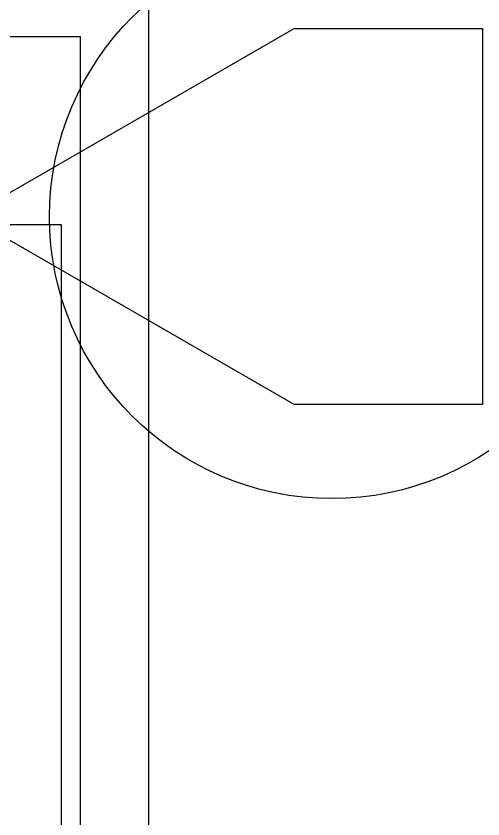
# Model space of a CAD drawing. Extents: x -31 to 31, y -86 to 20.
# Drawn here: x 5.27 to 17.68, y -32.8 to -11.45 of the extents above; entities that cross this region are included whole.
import ezdxf

# ---------------------------------------------------------------- set-up
doc = ezdxf.new("R2010")
doc.units = 0

msp = doc.modelspace()

# ---------------------------------------------------------------- linework, layer by layer
at = {"layer": 'cure'}
for points in [[(4, -16.7833), (12.6603, -11.7833), (17.6603, -11.7833), (17.6603, -21.7833), (12.6603, -21.7833)], [(-6.4813, -50.3159), (6.4813, -50.3159), (6.4813, -17), (-6.4813, -17)]]:
    msp.add_lwpolyline(points, close=True, dxfattribs=at)
at = {"layer": 'M1_LD'}
msp.add_circle((13.6603, -16.7833), 7.5, dxfattribs=at)
msp.add_circle((13.6603, -16.7833), 7.5, dxfattribs=at)
at = {"layer": 'M1_Neg'}
msp.add_lwpolyline([(4, -16.7833), (12.6603, -11.7833), (17.6603, -11.7833), (17.6603, -21.7833), (12.6603, -21.7833)], close=True, dxfattribs=at)
at = {"layer": 'M1_Pos'}
msp.add_lwpolyline([(-8.8, -50.3159), (8.8, -50.3159), (8.8, 0), (-8.8, 0)], close=True, dxfattribs=at)
at = {"layer": 'M2_undercutMsk'}
msp.add_lwpolyline([(-6.9813, -55.3159), (6.9813, -55.3159), (6.9813, -12), (-6.9813, -12)], close=True, dxfattribs=at)

doc.saveas('drawing.dxf')
